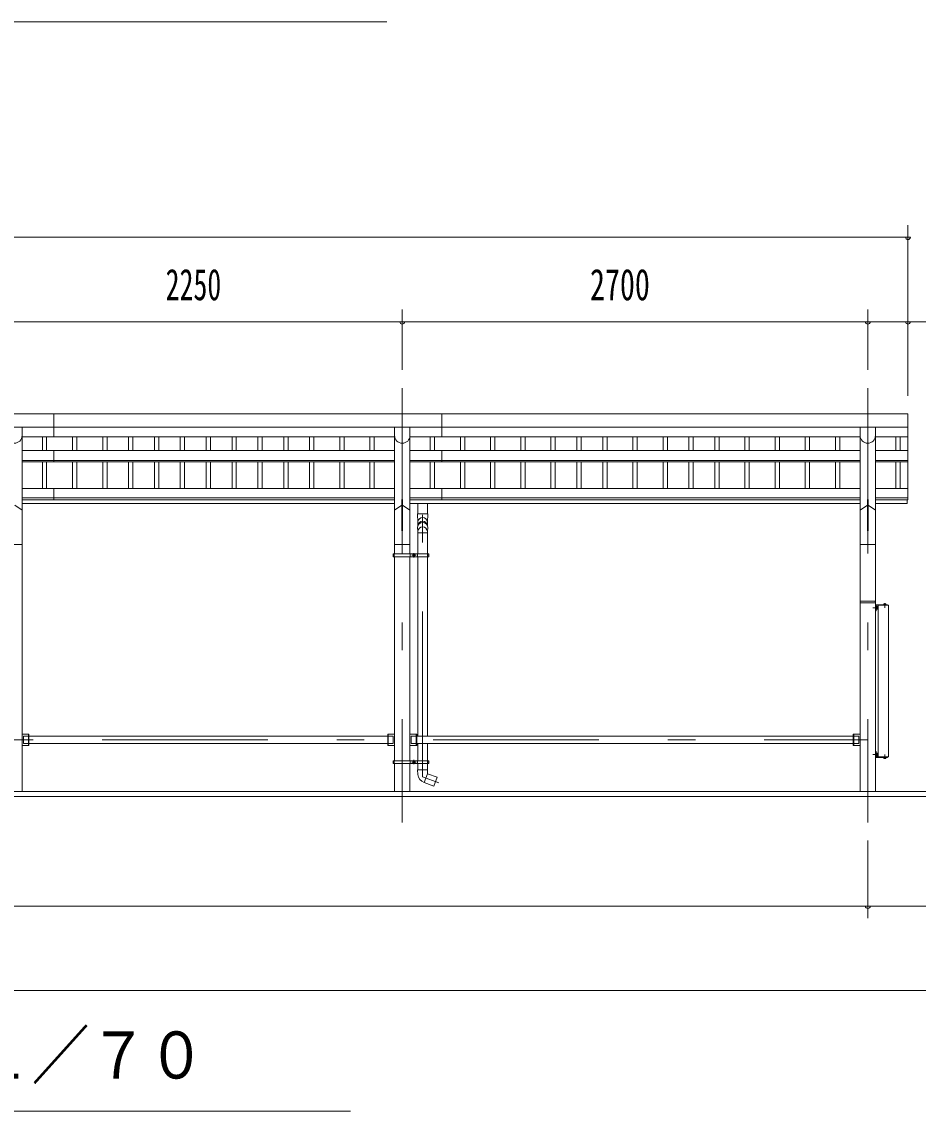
# Model space of a CAD drawing. Units: millimetres, scale not verified. Extents: x -34086 to 34091, y -14700 to 14700.
# Drawn here: x 754 to 5953, y 1303 to 7623 of the extents above; entities that cross this region are included whole.
import ezdxf
from ezdxf.enums import TextEntityAlignment as Align

# ---------------------------------------------------------------- set-up
doc = ezdxf.new("R2010")
doc.units = ezdxf.units.MM
doc.header["$LTSCALE"] = 80
doc.linetypes.add('USER3', pattern=[24, 12, -5, 2, -5])
for name, color, linetype, lineweight in [('0-2_1-07BOLD', 7, 'Continuous', 18), ('0-3_1-27CENTER', 3, 'USER3', 18), ('0-4_1-47THIN', 4, 'Continuous', 18), ('0-5_1-57DIM', 3, 'Continuous', 18)]:
    doc.layers.add(name, color=color, linetype=linetype, lineweight=lineweight)
doc.styles.add('ＭＳ ゴシック', font='')
doc.styles.get('ＭＳ ゴシック').set_extended_font_data('MS Gothic')

msp = doc.modelspace()

# ---------------------------------------------------------------- linework, layer by layer
at = {"layer": '0-2_1-07BOLD'}
for p, q in [((940.32, 5347.54), (940.32, 5215.14)), ((3190.32, 5347.54), (3190.32, 5215.14)), ((5893.32, 5347.54), (5893.32, 4848.34)), ((-4772.68, 5270.39), (5893.32, 5270.39)), ((754.87, 5270.39), (754.87, 3157.54)), ((2915.77, 5270.39), (2915.77, 4535.54)), ((3004.87, 5270.39), (3004.87, 4535.54)), ((5615.77, 5270.39), (5615.77, 3157.54)), ((5704.87, 5270.39), (5704.87, 3157.54)), ((2915.77, 5215.14), (754.87, 5215.14)), ((5615.77, 5215.14), (3004.87, 5215.14)), ((5704.87, 5215.14), (5893.32, 5215.14)), ((754.87, 5135.83), (2915.77, 5135.83)), ((940.32, 5135.83), (940.32, 5069.9)), ((3004.87, 5135.83), (5615.77, 5135.83)), ((3190.32, 5135.83), (3190.32, 5069.9)), ((5704.87, 5135.83), (5893.32, 5135.83)), ((754.87, 5078.13), (2915.77, 5078.13)), ((754.87, 5069.9), (2915.77, 5069.9)), ((3004.87, 5078.13), (5615.77, 5078.13)), ((3004.87, 5069.9), (5615.77, 5069.9)), ((5704.87, 5078.13), (5893.32, 5078.13)), ((5704.87, 5069.9), (5893.32, 5069.9)), ((2915.77, 4915.32), (754.87, 4915.32)), ((940.32, 4915.32), (940.32, 4848.34)), ((5615.77, 4915.32), (3004.87, 4915.32)), ((3190.32, 4915.32), (3190.32, 4848.34)), ((5704.87, 4915.32), (5893.32, 4915.32)), ((712.57, 4818.06), (754.87, 4790.12)), ((2915.77, 4860.21), (754.87, 4860.21)), ((2915.77, 4848.34), (754.87, 4848.34)), ((2915.77, 4827.54), (754.87, 4827.54)), ((2915.77, 4790.12), (2958.07, 4818.05)), ((2958.07, 4850.76), (2958.07, 4670.12)), ((2962.57, 4850.76), (2958.07, 4850.76)), ((2962.57, 4850.76), (2962.57, 4670.12)), ((2962.57, 4818.05), (3004.87, 4790.12)), ((5615.77, 4860.21), (3004.87, 4860.21)), ((5615.77, 4848.34), (3004.87, 4848.34)), ((5615.77, 4827.54), (3004.87, 4827.54)), ((3050.82, 4767.92), (3050.82, 4827.54)), ((3105.82, 4767.92), (3105.82, 4827.54)), ((5615.77, 4790.12), (5658.07, 4818.06)), ((5658.07, 4850.76), (5658.07, 4670.12)), ((5662.57, 4850.76), (5658.07, 4850.76)), ((5662.57, 4850.76), (5662.57, 4670.12)), ((5662.57, 4818.06), (5704.87, 4790.12)), ((5704.87, 4860.21), (5893.32, 4860.21)), ((5704.87, 4848.34), (5893.32, 4848.34)), ((5704.87, 4827.54), (5888.32, 4827.54)), ((5888.32, 4848.34), (5888.32, 4827.54)), ((3048.82, 4767.92), (3107.82, 4767.92)), ((3048.83, 4691.18), (3050.82, 4665.21)), ((3107.82, 4691.05), (3105.82, 4665.21)), ((2962.57, 4670.12), (2958.07, 4670.12)), ((3050.82, 4535.54), (3050.82, 4665.21)), ((3105.82, 4658.27), (3050.82, 4658.27)), ((3105.82, 4665.21), (3105.82, 4535.54)), ((5662.57, 4670.12), (5658.07, 4670.12)), ((754.87, 4589.54), (665.77, 4589.54)), ((3004.87, 4589.54), (2915.77, 4589.54)), ((5704.87, 4589.54), (5615.77, 4589.54)), ((2908.07, 4535.54), (3113.52, 4535.54)), ((2908.07, 4535.54), (2908.07, 4519.54)), ((2908.07, 4527.54), (2914.17, 4527.54)), ((2908.07, 4519.54), (3113.52, 4519.54)), ((2914.17, 4535.54), (2914.17, 4519.54)), ((2915.77, 4519.54), (2915.77, 3335.54)), ((3004.87, 4519.54), (3004.87, 3335.54)), ((3006.47, 4535.54), (3006.47, 4519.54)), ((3022.84, 4530.43), (3022.84, 4524.65)), ((3022.84, 4524.65), (3027.84, 4521.77)), ((3027.84, 4521.77), (3032.85, 4524.65)), ((3049.22, 4535.54), (3049.22, 4519.54)), ((3050.82, 4519.54), (3050.82, 3478.89)), ((3105.82, 4519.54), (3105.82, 3478.89)), ((3107.42, 4535.54), (3107.42, 4519.54)), ((3107.42, 4527.54), (3113.52, 4527.54)), ((3113.52, 4535.54), (3113.52, 4519.54)), ((5615.77, 4252.54), (5704.87, 4252.54)), ((5618.77, 4260.54), (5701.87, 4260.54)), ((5708.07, 4236.54), (5708.07, 4205.74)), ((5781.07, 4237.54), (5709.07, 4237.54)), ((5721.07, 3357.54), (5721.07, 4237.54)), ((5753.62, 4242.34), (5766.12, 4242.34)), ((5753.62, 4242.34), (5753.62, 4240.74)), ((5754.97, 4246.34), (5754.1, 4245.83)), ((5754.1, 4245.83), (5754.1, 4242.34)), ((5756.98, 4245.83), (5756.98, 4242.34)), ((5762.76, 4245.83), (5762.76, 4242.34)), ((5766.12, 4242.34), (5766.12, 4240.74)), ((5781.07, 3357.54), (5781.07, 4237.54)), ((5704.87, 4205.74), (5708.07, 4205.74)), ((5709.67, 4231.04), (5708.07, 4231.04)), ((5711.67, 4230.34), (5709.67, 4230.34)), ((5711.67, 4222.54), (5709.67, 4224.54)), ((5709.67, 4222.54), (5711.67, 4220.54)), ((5711.67, 4214.74), (5709.67, 4214.74)), ((5711.67, 4230.34), (5711.67, 4214.74)), ((5716.47, 4230.04), (5711.67, 4230.04)), ((5716.47, 4226.29), (5711.67, 4226.29)), ((5716.47, 4218.79), (5711.67, 4218.79)), ((5716.47, 4215.03), (5711.67, 4215.03)), ((5717.17, 4228.84), (5716.47, 4230.04)), ((5717.17, 4216.24), (5716.47, 4215.03)), ((5717.17, 4228.84), (5717.17, 4216.24)), ((794.87, 3490.54), (754.87, 3490.54)), ((762.82, 3478.89), (762.82, 3436.19)), ((791.67, 3478.89), (762.82, 3478.89)), ((791.67, 3490.54), (791.67, 3424.54)), ((794.87, 3478.89), (2875.77, 3478.89)), ((2875.77, 3490.54), (2915.77, 3490.54)), ((2878.97, 3490.54), (2878.97, 3424.54)), ((3044.87, 3490.54), (3004.87, 3490.54)), ((3012.82, 3478.89), (3012.82, 3436.19)), ((3041.67, 3478.89), (3012.82, 3478.89)), ((3041.67, 3490.54), (3041.67, 3424.54)), ((3044.87, 3478.89), (5575.77, 3478.89)), ((5575.77, 3490.54), (5615.77, 3490.54)), ((5578.97, 3490.54), (5578.97, 3424.54)), ((791.67, 3436.19), (762.82, 3436.19)), ((794.87, 3436.19), (2875.77, 3436.19)), ((2878.97, 3436.19), (2907.82, 3436.19)), ((3041.67, 3436.19), (3012.82, 3436.19)), ((3044.87, 3436.19), (5575.77, 3436.19)), ((3050.82, 3436.19), (3050.82, 3335.54)), ((3105.82, 3436.19), (3105.82, 3335.54)), ((5578.97, 3436.19), (5607.82, 3436.19)), ((5704.87, 3389.34), (5708.07, 3389.34)), ((5708.07, 3358.54), (5708.07, 3389.34)), ((5709.67, 3381.04), (5708.07, 3381.04)), ((5709.67, 3364.04), (5708.07, 3364.04)), ((5781.07, 3357.54), (5709.07, 3357.54)), ((5709.67, 3364.04), (5709.67, 3381.04)), ((5709.67, 3372.54), (5711.67, 3374.54)), ((5711.67, 3372.54), (5709.67, 3370.54)), ((5711.67, 3364.74), (5709.67, 3364.74)), ((5716.47, 3380.05), (5711.67, 3380.05)), ((5716.47, 3376.29), (5711.67, 3376.29)), ((5716.47, 3368.79), (5711.67, 3368.79)), ((5717.17, 3378.84), (5716.47, 3380.05)), ((5717.17, 3366.24), (5717.17, 3378.84)), ((5753.62, 3352.74), (5753.62, 3354.34)), ((5753.62, 3352.74), (5766.12, 3352.74)), ((5754.1, 3349.25), (5754.1, 3352.74)), ((5756.98, 3349.25), (5756.98, 3352.74)), ((5762.76, 3349.25), (5762.76, 3352.74)), ((5766.12, 3352.74), (5766.12, 3354.34)), ((2908.07, 3335.54), (2908.07, 3319.54)), ((2908.07, 3327.54), (2914.17, 3327.54)), ((2908.07, 3319.54), (3113.52, 3319.54)), ((2914.17, 3335.54), (2914.17, 3319.54)), ((2915.77, 3319.54), (2915.77, 3157.54)), ((3004.87, 3319.54), (3004.87, 3157.54)), ((3006.47, 3335.54), (3006.47, 3319.54)), ((3022.84, 3330.43), (3027.84, 3333.31)), ((3027.84, 3333.31), (3032.85, 3330.43)), ((3032.85, 3330.43), (3032.85, 3324.65)), ((3049.22, 3335.54), (3049.22, 3319.54)), ((3050.82, 3319.54), (3050.82, 3282.63)), ((3105.82, 3319.54), (3105.82, 3282.63)), ((3107.42, 3335.54), (3107.42, 3319.54)), ((3107.42, 3327.54), (3113.52, 3327.54)), ((5754.97, 3348.74), (5754.1, 3349.25)), ((3049.32, 3282.63), (3107.32, 3282.63)), ((3051.08, 3256.84), (3049.32, 3282.63)), ((3105.82, 3260.63), (3087.01, 3208.95)), ((3087.29, 3208.85), (3143.39, 3188.43)), ((6210.32, 3127.54), (-5089.68, 3127.54))]:
    msp.add_line(p, q, dxfattribs=at)
for points in [[(5893.32, 5347.54), (-4772.68, 5347.54), (-4772.68, 4848.34)], [(3048.82, 4767.92), (3050.82, 4718.25), (3050.82, 4700.15)], [(3105.82, 4700.16), (3105.82, 4718.25), (3107.82, 4767.92)], [(3022.84, 4530.43), (3027.84, 4533.31), (3032.85, 4530.43), (3032.85, 4524.65)], [(5709.07, 4240.74), (5774.87, 4240.74), (5774.87, 4237.54)], [(5754.97, 4246.34), (5764.77, 4246.34), (5765.64, 4245.83), (5765.64, 4242.34)], [(5709.67, 4231.04), (5709.67, 4214.04), (5708.07, 4214.04)], [(794.87, 3490.54), (794.87, 3424.54), (754.87, 3424.54)], [(2875.77, 3490.54), (2875.77, 3424.54), (2915.77, 3424.54)], [(2878.97, 3478.89), (2907.82, 3478.89), (2907.82, 3436.19)], [(3044.87, 3490.54), (3044.87, 3424.54), (3004.87, 3424.54)], [(5575.77, 3490.54), (5575.77, 3424.54), (5615.77, 3424.54)], [(5578.97, 3478.89), (5607.82, 3478.89), (5607.82, 3436.19)], [(5709.07, 3354.34), (5774.87, 3354.34), (5774.87, 3357.54)], [(5711.67, 3364.74), (5711.67, 3380.34), (5709.67, 3380.34)], [(5717.17, 3366.24), (5716.47, 3365.03), (5711.67, 3365.03)], [(5754.97, 3348.74), (5764.77, 3348.74), (5765.64, 3349.25), (5765.64, 3352.74)], [(2908.07, 3335.54), (3113.52, 3335.54), (3113.52, 3319.54)], [(3022.84, 3330.43), (3022.84, 3324.65), (3027.84, 3321.77), (3032.85, 3324.65)], [(3107.32, 3282.63), (3105.82, 3260.63), (3162.2, 3240.11), (3143.39, 3188.43)], [(6060.32, 3157.54), (-4939.68, 3157.54), (-4939.68, 3127.54)]]:
    msp.add_lwpolyline(points, dxfattribs=at)
for centre, radius in [((3027.84, 4527.54), 6.25), ((3027.84, 4527.54), 4.9), ((3027.84, 3327.54), 6.25), ((3027.84, 3327.54), 4.9)]:
    msp.add_circle(centre, radius, dxfattribs=at)
for centre, radius, start, end in [((710.32, 5222.09), 44.55, 180, 0), ((2960.32, 5222.09), 44.55, 180, 0), ((5660.32, 5222.09), 44.55, 180, 0), ((3078.32, 4718.55), 27.55, 3.55867, 176.44133), ((3078.32, 4689.34), 29.55, 3.56303, 176.43697), ((3078.32, 4697.84), 27.55, 3.55867, 176.44133), ((3078.32, 4664.23), 27.55, 3.55867, 176.44133), ((5618.77, 4257.54), 3, 90, 180), ((5701.87, 4257.54), 3, 0, 90), ((5709.07, 4236.54), 4.2, 90, 180), ((5709.07, 4236.54), 1, 90, 180), ((5755.54, 4244.02), 2.32, 51.46857, 90), ((5759.87, 4237.83), 8.51, 70.17088, 109.83133), ((5764.2, 4244.02), 2.32, 90, 128.54623), ((5714.29, 4228.17), 2.88, 319.27318, 360), ((5706.71, 4222.54), 10.46, 338.97459, 21.0237), ((5714.29, 4216.91), 2.88, 0, 40.72682), ((5709.07, 3358.54), 4.2, 180, 270), ((5709.07, 3358.54), 1, 180, 270), ((5714.29, 3378.17), 2.88, 319.27318, 360), ((5706.71, 3372.54), 10.46, 338.9763, 21.02541), ((5714.29, 3366.91), 2.88, 0, 40.72682), ((5755.54, 3351.06), 2.32, 270, 308.53143), ((5759.87, 3357.25), 8.51, 250.16867, 289.82912), ((5764.2, 3351.06), 2.32, 231.45377, 270), ((3105.95, 3260.59), 55, 183.90576, 250.16731)]:
    msp.add_arc(centre, radius, start, end, dxfattribs=at)
at = {"layer": '0-3_1-27CENTER'}
for p, q in [((2960.32, 5497.54), (2960.32, 2977.54)), ((5660.32, 5497.54), (5660.32, 2977.54)), ((3078.32, 3241.38), (3078.32, 4827.54)), ((3015.35, 4527.54), (3040.35, 4527.54)), ((3027.84, 4540.04), (3027.84, 4515.04)), ((5759.87, 4249.25), (5759.87, 4223.06)), ((5721.17, 4222.54), (5689.27, 4222.54)), ((-4539.68, 3457.54), (5660.32, 3457.54)), ((5721.17, 3372.54), (5689.27, 3372.54)), ((5759.87, 3345.83), (5759.87, 3372.02)), ((3015.35, 3327.54), (3040.35, 3327.54)), ((3027.84, 3340.04), (3027.84, 3315.04)), ((3078.32, 3241.38), (3171.59, 3207.43))]:
    msp.add_line(p, q, dxfattribs=at)
at = {"layer": '0-4_1-47THIN'}
for p, q in [((872.83, 5215.14), (872.83, 5135.83)), ((897.83, 5215.14), (897.83, 5135.83)), ((1047.83, 5215.14), (1047.83, 5135.83)), ((1072.83, 5215.14), (1072.83, 5135.83)), ((1222.82, 5215.14), (1222.82, 5135.83)), ((1247.83, 5215.14), (1247.83, 5135.83)), ((1372.82, 5215.14), (1372.82, 5135.83)), ((1397.82, 5215.14), (1397.82, 5135.83)), ((1522.82, 5215.14), (1522.82, 5135.83)), ((1547.83, 5215.14), (1547.83, 5135.83)), ((1672.82, 5215.14), (1672.82, 5135.83)), ((1697.82, 5215.14), (1697.82, 5135.83)), ((1822.82, 5215.14), (1822.82, 5135.83)), ((1847.82, 5215.14), (1847.82, 5135.83)), ((1972.82, 5215.14), (1972.82, 5135.83)), ((1997.82, 5215.14), (1997.82, 5135.83)), ((2122.82, 5215.14), (2122.82, 5135.83)), ((2147.82, 5215.14), (2147.82, 5135.83)), ((2272.82, 5215.14), (2272.82, 5135.83)), ((2297.82, 5215.14), (2297.82, 5135.83)), ((2422.82, 5215.14), (2422.82, 5135.83)), ((2447.82, 5215.14), (2447.82, 5135.83)), ((2597.82, 5215.14), (2597.82, 5135.83)), ((2622.82, 5215.14), (2622.82, 5135.83)), ((2772.82, 5215.14), (2772.82, 5135.83)), ((2797.82, 5215.14), (2797.82, 5135.83)), ((3122.82, 5215.14), (3122.82, 5135.83)), ((3147.82, 5215.14), (3147.82, 5135.83)), ((3297.82, 5215.14), (3297.82, 5135.83)), ((3322.82, 5215.14), (3322.82, 5135.83)), ((3472.82, 5215.14), (3472.82, 5135.83)), ((3497.82, 5215.14), (3497.82, 5135.83)), ((3647.82, 5215.14), (3647.82, 5135.83)), ((3672.82, 5215.14), (3672.82, 5135.83)), ((3822.82, 5215.14), (3822.82, 5135.83)), ((3847.82, 5215.14), (3847.82, 5135.83)), ((3972.82, 5215.14), (3972.82, 5135.83)), ((3997.82, 5215.14), (3997.82, 5135.83)), ((4122.82, 5215.14), (4122.82, 5135.83)), ((4147.82, 5215.14), (4147.82, 5135.83)), ((4297.82, 5215.14), (4297.82, 5135.83)), ((4322.82, 5215.14), (4322.82, 5135.83)), ((4472.82, 5215.14), (4472.82, 5135.83)), ((4497.82, 5215.14), (4497.82, 5135.83)), ((4622.82, 5215.14), (4622.82, 5135.83)), ((4647.82, 5215.14), (4647.82, 5135.83)), ((4772.82, 5215.14), (4772.82, 5135.83)), ((4797.82, 5215.14), (4797.82, 5135.83)), ((4947.82, 5215.14), (4947.82, 5135.83)), ((4972.82, 5215.14), (4972.82, 5135.83)), ((5122.82, 5215.14), (5122.82, 5135.83)), ((5147.82, 5215.14), (5147.82, 5135.83)), ((5297.82, 5215.14), (5297.82, 5135.83)), ((5322.83, 5215.14), (5322.83, 5135.83)), ((5472.82, 5215.14), (5472.82, 5135.83)), ((5497.82, 5215.14), (5497.82, 5135.83)), ((5822.82, 5215.14), (5822.82, 5135.83)), ((5847.82, 5215.14), (5847.82, 5135.83)), ((872.83, 5069.9), (872.83, 4915.32)), ((897.83, 5069.9), (897.83, 4915.32)), ((1047.83, 5069.9), (1047.83, 4915.32)), ((1072.83, 5069.9), (1072.83, 4915.32)), ((1222.82, 5069.9), (1222.82, 4915.32)), ((1247.83, 5069.9), (1247.83, 4915.32)), ((1372.82, 5069.9), (1372.82, 4915.32)), ((1397.82, 5069.9), (1397.82, 4915.32)), ((1522.82, 5069.9), (1522.82, 4915.32)), ((1547.83, 5069.9), (1547.83, 4915.32)), ((1672.82, 5069.9), (1672.82, 4915.32)), ((1697.82, 5069.9), (1697.82, 4915.32)), ((1822.82, 5069.9), (1822.82, 4915.32)), ((1847.82, 5069.9), (1847.82, 4915.32)), ((1972.82, 5069.9), (1972.82, 4915.32)), ((1997.82, 5069.9), (1997.82, 4915.32)), ((2122.82, 5069.9), (2122.82, 4915.32)), ((2147.82, 5069.9), (2147.82, 4915.32)), ((2272.82, 5069.9), (2272.82, 4915.32)), ((2297.82, 5069.9), (2297.82, 4915.32)), ((2422.82, 5069.9), (2422.82, 4915.32)), ((2447.82, 5069.9), (2447.82, 4915.32)), ((2597.82, 5069.9), (2597.82, 4915.32)), ((2622.82, 5069.9), (2622.82, 4915.32)), ((2772.82, 5069.9), (2772.82, 4915.32)), ((2797.82, 5069.9), (2797.82, 4915.32)), ((3122.82, 5069.9), (3122.82, 4915.32)), ((3147.82, 5069.9), (3147.82, 4915.32)), ((3297.82, 5069.9), (3297.82, 4915.32)), ((3322.82, 5069.9), (3322.82, 4915.32)), ((3472.82, 5069.9), (3472.82, 4915.32)), ((3497.82, 5069.9), (3497.82, 4915.32)), ((3647.82, 5069.9), (3647.82, 4915.32)), ((3672.82, 5069.9), (3672.82, 4915.32)), ((3822.82, 5069.9), (3822.82, 4915.32)), ((3847.82, 5069.9), (3847.82, 4915.32)), ((3972.82, 5069.9), (3972.82, 4915.32)), ((3997.82, 5069.9), (3997.82, 4915.32)), ((4122.82, 5069.9), (4122.82, 4915.32)), ((4147.82, 5069.9), (4147.82, 4915.32)), ((4297.82, 5069.9), (4297.82, 4915.32)), ((4322.82, 5069.9), (4322.82, 4915.32)), ((4472.82, 5069.9), (4472.82, 4915.32)), ((4497.82, 5069.9), (4497.82, 4915.32)), ((4622.82, 5069.9), (4622.82, 4915.32)), ((4647.82, 5069.9), (4647.82, 4915.32)), ((4772.82, 5069.9), (4772.82, 4915.32)), ((4797.82, 5069.9), (4797.82, 4915.32)), ((4947.82, 5069.9), (4947.82, 4915.32)), ((4972.82, 5069.9), (4972.82, 4915.32)), ((5122.82, 5069.9), (5122.82, 4915.32)), ((5147.82, 5069.9), (5147.82, 4915.32)), ((5297.82, 5069.9), (5297.82, 4915.32)), ((5322.83, 5069.9), (5322.83, 4915.32)), ((5472.82, 5069.9), (5472.82, 4915.32)), ((5497.82, 5069.9), (5497.82, 4915.32)), ((5822.82, 5069.9), (5822.82, 4915.32)), ((5847.82, 5069.9), (5847.82, 4915.32))]:
    msp.add_line(p, q, dxfattribs=at)
at = {"layer": '0-5_1-57DIM'}
for p, q in [((-1749.68, 7622.54), (2870.32, 7622.54)), ((5893.32, 5452.54), (5893.32, 6442.54)), ((-4772.68, 6372.54), (5893.32, 6372.54)), ((5907.32, 6372.54), (5879.32, 6372.54)), ((2960.31, 5602.54), (2960.31, 5952.54)), ((5660.32, 5602.54), (5660.32, 5952.54)), ((-5322.18, 5882.54), (6442.82, 5882.54)), ((2974.31, 5882.54), (2946.31, 5882.54)), ((5674.32, 5882.54), (5646.32, 5882.54)), ((5907.32, 5882.54), (5879.32, 5882.54)), ((5660.32, 2872.54), (5660.32, 2422.54)), ((6609.82, 2492.54), (-5489.18, 2492.54)), ((5674.32, 2492.54), (5646.32, 2492.54)), ((-4939.68, 2002.54), (6060.32, 2002.54)), ((-1539.68, 1302.54), (2660.32, 1302.54))]:
    msp.add_line(p, q, dxfattribs=at)
for centre in [(5893.32, 6372.54), (2960.31, 5882.54), (5660.32, 5882.54), (5893.32, 5882.54), (5660.32, 2492.54)]:
    msp.add_arc(centre, 14, 180, 0, dxfattribs=at)

# ---------------------------------------------------------------- texts
at = {"layer": '0-5_1-57DIM', "color": 7, "style": 'ＭＳ ゴシック'}
for s, height, width, p in [('2250', 182.3, 0.65, (1587.96, 5952.54)), ('2700', 182.3, 0.7, (4049.07, 5952.54)), ('正面図\u3000Ｓ＝１／７０', 273.5, 0.9, (-1539.68, 1409.85))]:
    msp.add_text(s, height=height, dxfattribs=dict(at, width=width)).set_placement(p, align=Align.BOTTOM_LEFT)

doc.saveas('drawing.dxf')
